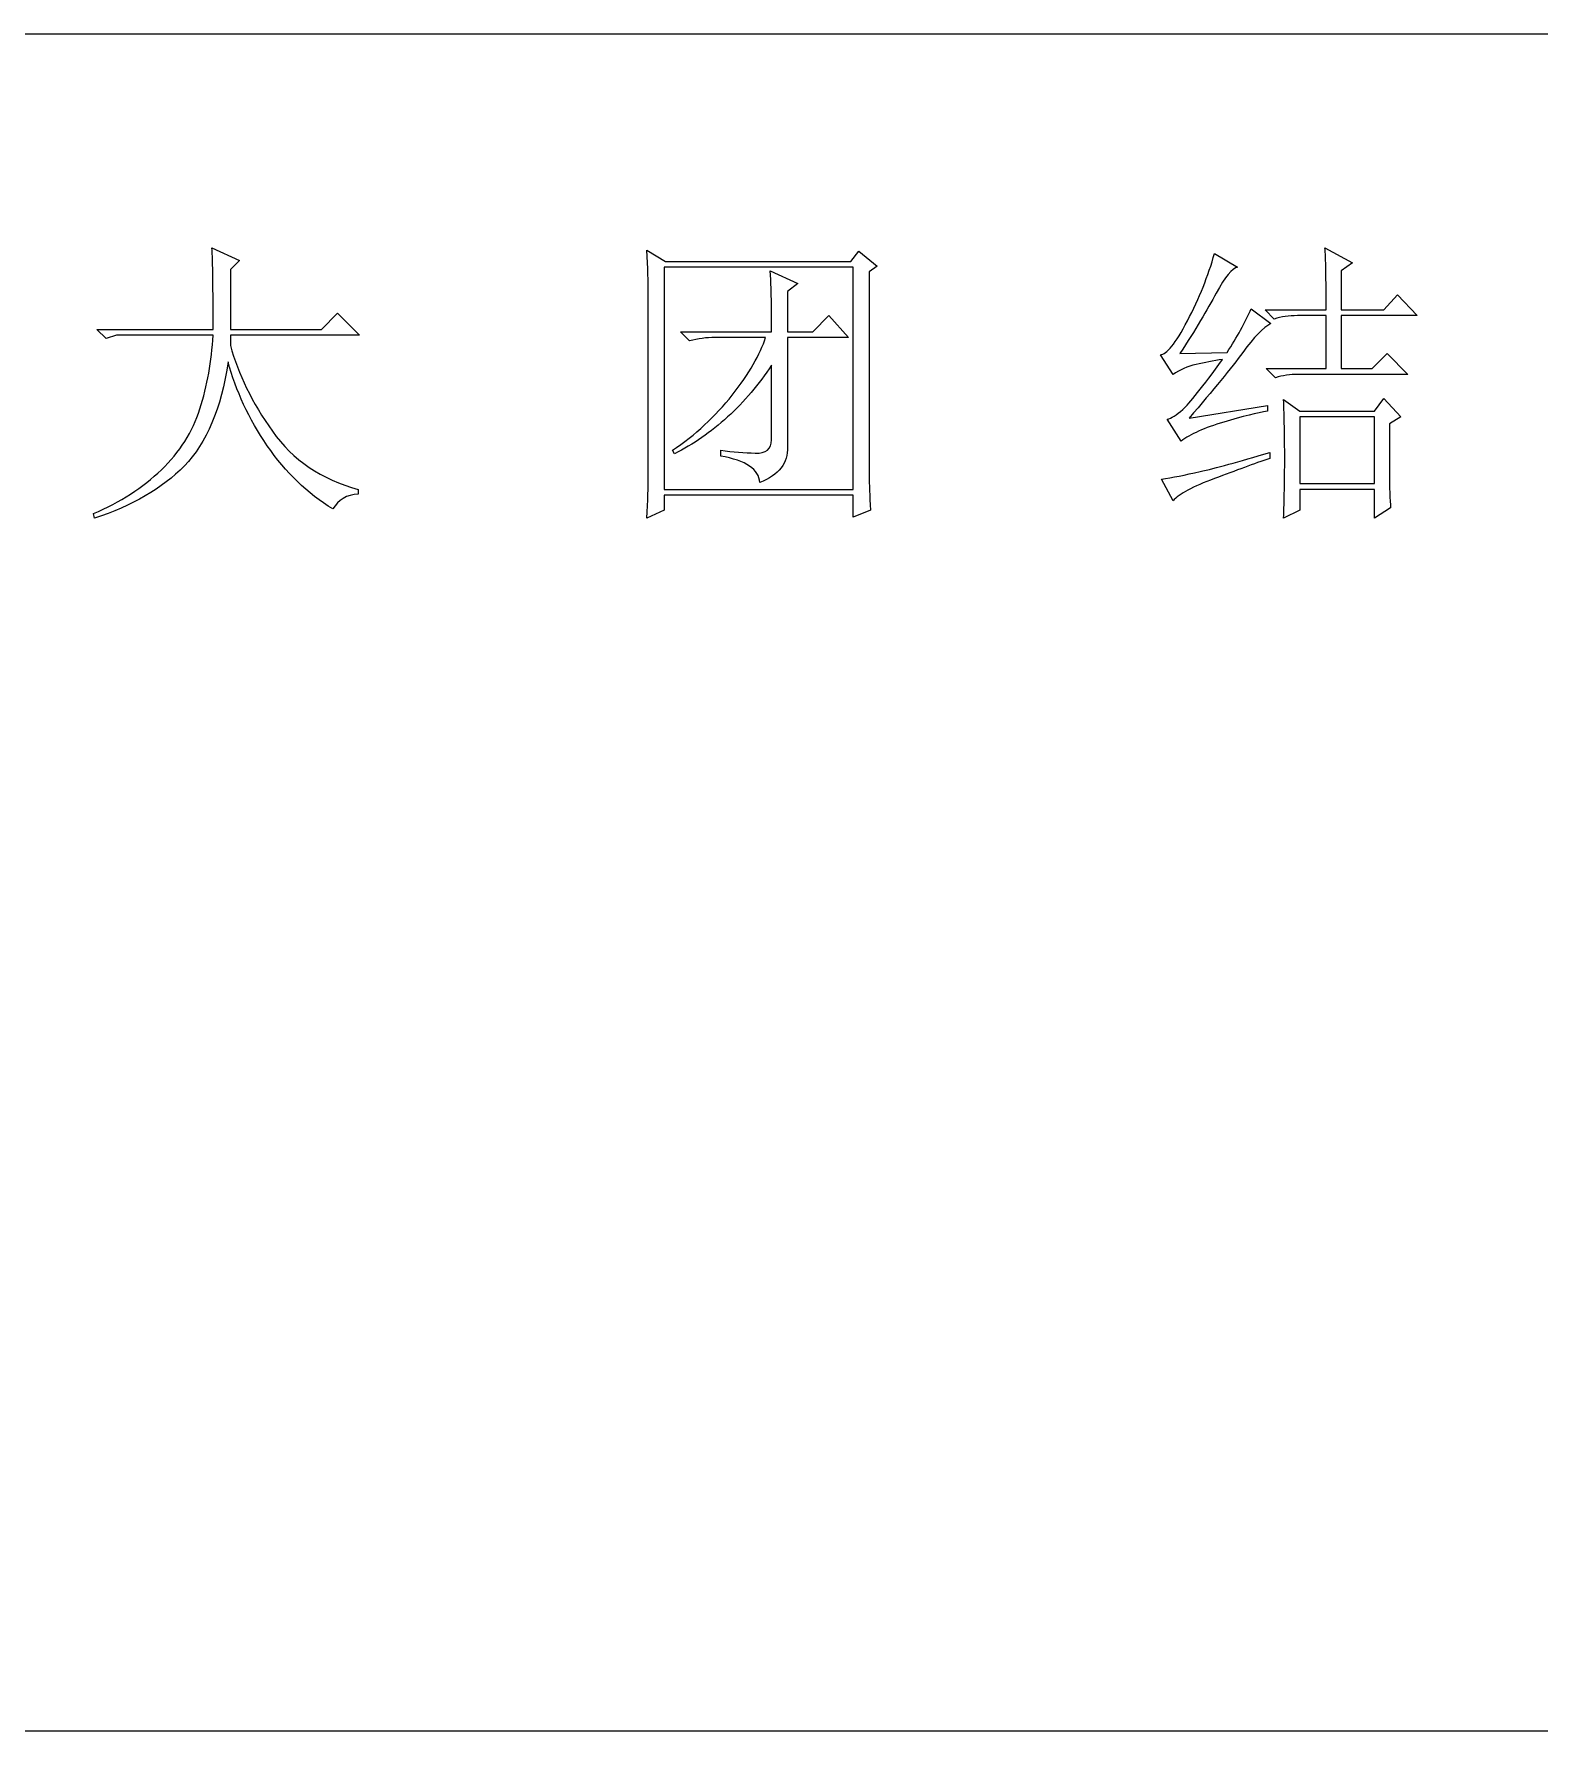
# Model space of a CAD drawing. Header units: centimetres. Extents: x -51 to 100, y -24 to 30.
# Drawn here: x 4.171 to 5.393, y -12.447 to -11.067 of the extents above; entities that cross this region are included whole.
import ezdxf

# ---------------------------------------------------------------- set-up
doc = ezdxf.new("R2010")
doc.units = ezdxf.units.CM
doc.header["$MEASUREMENT"] = 0

msp = doc.modelspace()

# ---------------------------------------------------------------- linework, layer by layer
at = {"color": 1, "lineweight": 9}
msp.add_open_spline([(1.78827, -12.44651), (1.78827, -12.44651), (11.44343, -12.44651), (11.44343, -12.44651), (11.44343, -12.44651), (11.44343, -12.44651), (11.44343, -11.06723), (11.44343, -11.06723), (11.44343, -11.06723), (11.44343, -11.06723), (1.78827, -11.06723), (1.78827, -11.06723), (1.78827, -11.06723), (1.78827, -11.06723), (1.78827, -12.44651), (1.78827, -12.44651)], degree=3, knots=[0, 0, 0, 0, 0.2, 0.2, 0.2, 0.2, 0.4, 0.4, 0.4, 0.4, 0.6, 0.6, 0.6, 0.6, 1, 1, 1, 1], dxfattribs=at)
at = {"color": 1}
for points, knots in [([(4.31612, -11.3074), (4.31612, -11.3074), (4.22166, -11.3074), (4.22166, -11.3074), (4.22166, -11.3074), (4.22166, -11.3074), (4.22916, -11.31486), (4.22916, -11.31486), (4.22916, -11.31486), (4.22916, -11.31486), (4.23754, -11.31207), (4.23754, -11.31207), (4.23754, -11.31207), (4.23754, -11.31207), (4.31612, -11.31207), (4.31612, -11.31207), (4.31612, -11.31207), (4.31489, -11.33326), (4.31129, -11.35322), (4.30539, -11.37194), (4.30539, -11.37194), (4.29944, -11.39065), (4.28902, -11.40718), (4.27406, -11.4215), (4.27406, -11.4215), (4.25909, -11.43583), (4.24069, -11.44768), (4.21886, -11.45706), (4.21886, -11.45706), (4.21886, -11.45706), (4.21978, -11.46078), (4.21978, -11.46078), (4.21978, -11.46078), (4.25035, -11.4508), (4.27466, -11.43663), (4.29274, -11.41823), (4.29274, -11.41823), (4.31082, -11.39983), (4.32267, -11.37162), (4.3283, -11.33358), (4.3283, -11.33358), (4.33452, -11.35729), (4.34514, -11.38004), (4.3601, -11.40187), (4.3601, -11.40187), (4.37507, -11.4237), (4.39283, -11.44082), (4.41342, -11.45331), (4.41342, -11.45331), (4.41777, -11.44581), (4.42464, -11.44178), (4.43398, -11.44114), (4.43398, -11.44114), (4.43398, -11.44114), (4.43398, -11.43739), (4.43398, -11.43739), (4.43398, -11.43739), (4.40404, -11.42929), (4.38082, -11.41356), (4.36429, -11.39017), (4.36429, -11.39017), (4.34777, -11.36679), (4.3364, -11.34356), (4.33017, -11.32049), (4.33017, -11.32049), (4.33017, -11.32049), (4.33017, -11.31207), (4.33017, -11.31207), (4.33017, -11.31207), (4.33017, -11.31207), (4.43494, -11.31207), (4.43494, -11.31207), (4.43494, -11.31207), (4.43494, -11.31207), (4.41714, -11.29427), (4.41714, -11.29427), (4.41714, -11.29427), (4.41714, -11.29427), (4.40404, -11.3074), (4.40404, -11.3074), (4.40404, -11.3074), (4.40404, -11.3074), (4.33017, -11.3074), (4.33017, -11.3074), (4.33017, -11.3074), (4.33017, -11.3074), (4.33017, -11.25875), (4.33017, -11.25875), (4.33017, -11.25875), (4.33017, -11.25875), (4.33763, -11.25125), (4.33763, -11.25125), (4.33763, -11.25125), (4.33763, -11.25125), (4.31521, -11.24099), (4.31521, -11.24099), (4.31521, -11.24099), (4.3158, -11.25221), (4.31612, -11.27432), (4.31612, -11.3074)], [0, 0, 0, 0, 0.0384615, 0.0384615, 0.0384615, 0.0384615, 0.0769231, 0.0769231, 0.0769231, 0.0769231, 0.1153846, 0.1153846, 0.1153846, 0.1153846, 0.1538462, 0.1538462, 0.1538462, 0.1538462, 0.1923077, 0.1923077, 0.1923077, 0.1923077, 0.2307692, 0.2307692, 0.2307692, 0.2307692, 0.2692308, 0.2692308, 0.2692308, 0.2692308, 0.3076923, 0.3076923, 0.3076923, 0.3076923, 0.3461538, 0.3461538, 0.3461538, 0.3461538, 0.3846154, 0.3846154, 0.3846154, 0.3846154, 0.4230769, 0.4230769, 0.4230769, 0.4230769, 0.4615385, 0.4615385, 0.4615385, 0.4615385, 0.5, 0.5, 0.5, 0.5, 0.5384615, 0.5384615, 0.5384615, 0.5384615, 0.5769231, 0.5769231, 0.5769231, 0.5769231, 0.6153846, 0.6153846, 0.6153846, 0.6153846, 0.6538462, 0.6538462, 0.6538462, 0.6538462, 0.6923077, 0.6923077, 0.6923077, 0.6923077, 0.7307692, 0.7307692, 0.7307692, 0.7307692, 0.7692308, 0.7692308, 0.7692308, 0.7692308, 0.8076923, 0.8076923, 0.8076923, 0.8076923, 0.8461538, 0.8461538, 0.8461538, 0.8461538, 0.8846154, 0.8846154, 0.8846154, 0.8846154, 0.9230769, 0.9230769, 0.9230769, 0.9230769, 1, 1, 1, 1]), ([(5.22029, -11.29148), (5.22029, -11.29148), (5.17072, -11.29148), (5.17072, -11.29148), (5.17072, -11.29148), (5.17072, -11.29148), (5.17818, -11.29898), (5.17818, -11.29898), (5.17818, -11.29898), (5.18381, -11.2971), (5.19004, -11.29615), (5.1969, -11.29615), (5.1969, -11.29615), (5.1969, -11.29615), (5.22029, -11.29615), (5.22029, -11.29615), (5.22029, -11.29615), (5.22029, -11.29615), (5.22029, -11.33917), (5.22029, -11.33917), (5.22029, -11.33917), (5.22029, -11.33917), (5.17164, -11.33917), (5.17164, -11.33917), (5.17164, -11.33917), (5.17164, -11.33917), (5.17914, -11.34667), (5.17914, -11.34667), (5.17914, -11.34667), (5.18473, -11.3448), (5.19099, -11.34388), (5.19782, -11.34388), (5.19782, -11.34388), (5.19782, -11.34388), (5.2867, -11.34388), (5.2867, -11.34388), (5.2867, -11.34388), (5.2867, -11.34388), (5.26986, -11.32704), (5.26986, -11.32704), (5.26986, -11.32704), (5.26986, -11.32704), (5.25768, -11.33917), (5.25768, -11.33917), (5.25768, -11.33917), (5.25768, -11.33917), (5.23246, -11.33917), (5.23246, -11.33917), (5.23246, -11.33917), (5.23246, -11.33917), (5.23246, -11.29615), (5.23246, -11.29615), (5.23246, -11.29615), (5.23246, -11.29615), (5.29416, -11.29615), (5.29416, -11.29615), (5.29416, -11.29615), (5.29416, -11.29615), (5.27828, -11.2793), (5.27828, -11.2793), (5.27828, -11.2793), (5.27828, -11.2793), (5.26706, -11.29148), (5.26706, -11.29148), (5.26706, -11.29148), (5.26706, -11.29148), (5.23246, -11.29148), (5.23246, -11.29148), (5.23246, -11.29148), (5.23246, -11.29148), (5.23246, -11.25967), (5.23246, -11.25967), (5.23246, -11.25967), (5.23246, -11.25967), (5.2418, -11.25312), (5.2418, -11.25312), (5.2418, -11.25312), (5.2418, -11.25312), (5.21933, -11.24099), (5.21933, -11.24099), (5.21933, -11.24099), (5.21997, -11.24909), (5.22029, -11.26593), (5.22029, -11.29148)], [0, 0, 0, 0, 0.0454545, 0.0454545, 0.0454545, 0.0454545, 0.0909091, 0.0909091, 0.0909091, 0.0909091, 0.1363636, 0.1363636, 0.1363636, 0.1363636, 0.1818182, 0.1818182, 0.1818182, 0.1818182, 0.2272727, 0.2272727, 0.2272727, 0.2272727, 0.2727273, 0.2727273, 0.2727273, 0.2727273, 0.3181818, 0.3181818, 0.3181818, 0.3181818, 0.3636364, 0.3636364, 0.3636364, 0.3636364, 0.4090909, 0.4090909, 0.4090909, 0.4090909, 0.4545455, 0.4545455, 0.4545455, 0.4545455, 0.5, 0.5, 0.5, 0.5, 0.5454545, 0.5454545, 0.5454545, 0.5454545, 0.5909091, 0.5909091, 0.5909091, 0.5909091, 0.6363636, 0.6363636, 0.6363636, 0.6363636, 0.6818182, 0.6818182, 0.6818182, 0.6818182, 0.7272727, 0.7272727, 0.7272727, 0.7272727, 0.7727273, 0.7727273, 0.7727273, 0.7727273, 0.8181818, 0.8181818, 0.8181818, 0.8181818, 0.8636364, 0.8636364, 0.8636364, 0.8636364, 0.9090909, 0.9090909, 0.9090909, 0.9090909, 1, 1, 1, 1]), ([(4.66857, -11.24283), (4.66921, -11.25719), (4.66953, -11.26905), (4.66953, -11.27839), (4.66953, -11.27839), (4.66953, -11.27839), (4.66953, -11.42713), (4.66953, -11.42713), (4.66953, -11.42713), (4.66953, -11.43523), (4.66921, -11.44645), (4.66857, -11.46078), (4.66857, -11.46078), (4.66857, -11.46078), (4.68262, -11.45423), (4.68262, -11.45423), (4.68262, -11.45423), (4.68262, -11.45423), (4.68262, -11.4421), (4.68262, -11.4421), (4.68262, -11.4421), (4.68262, -11.4421), (4.83603, -11.4421), (4.83603, -11.4421), (4.83603, -11.4421), (4.83603, -11.4421), (4.83603, -11.45986), (4.83603, -11.45986), (4.83603, -11.45986), (4.83603, -11.45986), (4.85004, -11.45423), (4.85004, -11.45423), (4.85004, -11.45423), (4.84944, -11.44238), (4.84912, -11.43304), (4.84912, -11.42617), (4.84912, -11.42617), (4.84912, -11.42617), (4.84912, -11.26063), (4.84912, -11.26063), (4.84912, -11.26063), (4.84912, -11.26063), (4.85567, -11.25596), (4.85567, -11.25596), (4.85567, -11.25596), (4.85567, -11.25596), (4.8407, -11.24378), (4.8407, -11.24378), (4.8407, -11.24378), (4.8407, -11.24378), (4.83416, -11.25221), (4.83416, -11.25221), (4.83416, -11.25221), (4.83416, -11.25221), (4.68354, -11.25221), (4.68354, -11.25221), (4.68354, -11.25221), (4.68354, -11.25221), (4.66857, -11.24283), (4.66857, -11.24283)], [0, 0, 0, 0, 0.0625, 0.0625, 0.0625, 0.0625, 0.125, 0.125, 0.125, 0.125, 0.1875, 0.1875, 0.1875, 0.1875, 0.25, 0.25, 0.25, 0.25, 0.3125, 0.3125, 0.3125, 0.3125, 0.375, 0.375, 0.375, 0.375, 0.4375, 0.4375, 0.4375, 0.4375, 0.5, 0.5, 0.5, 0.5, 0.5625, 0.5625, 0.5625, 0.5625, 0.625, 0.625, 0.625, 0.625, 0.6875, 0.6875, 0.6875, 0.6875, 0.75, 0.75, 0.75, 0.75, 0.8125, 0.8125, 0.8125, 0.8125, 0.875, 0.875, 0.875, 0.875, 1, 1, 1, 1]), ([(5.10898, -11.3794), (5.12893, -11.35633), (5.14342, -11.33857), (5.15248, -11.32608), (5.15248, -11.32608), (5.1615, -11.31363), (5.16916, -11.30584), (5.17539, -11.30269), (5.17539, -11.30269), (5.17539, -11.30269), (5.15947, -11.29056), (5.15947, -11.29056), (5.15947, -11.29056), (5.15448, -11.30177), (5.14793, -11.31363), (5.13983, -11.32608), (5.13983, -11.32608), (5.13983, -11.32608), (5.10148, -11.32704), (5.10148, -11.32704), (5.10148, -11.32704), (5.11397, -11.30768), (5.12379, -11.29132), (5.13097, -11.27791), (5.13097, -11.27791), (5.13811, -11.2645), (5.1439, -11.25751), (5.14825, -11.25688), (5.14825, -11.25688), (5.14825, -11.25688), (5.12953, -11.24566), (5.12953, -11.24566), (5.12953, -11.24566), (5.12454, -11.26374), (5.11724, -11.28198), (5.10758, -11.30038), (5.10758, -11.30038), (5.09788, -11.31878), (5.09058, -11.32795), (5.08559, -11.32795), (5.08559, -11.32795), (5.08559, -11.32795), (5.09589, -11.34388), (5.09589, -11.34388), (5.09589, -11.34388), (5.10148, -11.34013), (5.10774, -11.33749), (5.11457, -11.3359), (5.11457, -11.3359), (5.12143, -11.33434), (5.12861, -11.33294), (5.13612, -11.33171), (5.13612, -11.33171), (5.11987, -11.35414), (5.10914, -11.36771), (5.10383, -11.37241), (5.10383, -11.37241), (5.09852, -11.37708), (5.09433, -11.37972), (5.09122, -11.38036), (5.09122, -11.38036), (5.09122, -11.38036), (5.10243, -11.39812), (5.10243, -11.39812), (5.10243, -11.39812), (5.1099, -11.39249), (5.12143, -11.38738), (5.13704, -11.38267), (5.13704, -11.38267), (5.15264, -11.378), (5.16445, -11.37505), (5.1726, -11.37381), (5.1726, -11.37381), (5.1726, -11.37381), (5.1726, -11.3691), (5.1726, -11.3691), (5.1726, -11.3691), (5.1726, -11.3691), (5.10898, -11.3794), (5.10898, -11.3794)], [0, 0, 0, 0, 0.047619, 0.047619, 0.047619, 0.047619, 0.0952381, 0.0952381, 0.0952381, 0.0952381, 0.1428571, 0.1428571, 0.1428571, 0.1428571, 0.1904762, 0.1904762, 0.1904762, 0.1904762, 0.2380952, 0.2380952, 0.2380952, 0.2380952, 0.2857143, 0.2857143, 0.2857143, 0.2857143, 0.3333333, 0.3333333, 0.3333333, 0.3333333, 0.3809524, 0.3809524, 0.3809524, 0.3809524, 0.4285714, 0.4285714, 0.4285714, 0.4285714, 0.4761905, 0.4761905, 0.4761905, 0.4761905, 0.5238095, 0.5238095, 0.5238095, 0.5238095, 0.5714286, 0.5714286, 0.5714286, 0.5714286, 0.6190476, 0.6190476, 0.6190476, 0.6190476, 0.6666667, 0.6666667, 0.6666667, 0.6666667, 0.7142857, 0.7142857, 0.7142857, 0.7142857, 0.7619048, 0.7619048, 0.7619048, 0.7619048, 0.8095238, 0.8095238, 0.8095238, 0.8095238, 0.8571429, 0.8571429, 0.8571429, 0.8571429, 0.9047619, 0.9047619, 0.9047619, 0.9047619, 1, 1, 1, 1]), ([(4.68262, -11.25688), (4.68262, -11.25688), (4.83603, -11.25688), (4.83603, -11.25688), (4.83603, -11.25688), (4.83603, -11.25688), (4.83603, -11.43739), (4.83603, -11.43739), (4.83603, -11.43739), (4.83603, -11.43739), (4.68262, -11.43739), (4.68262, -11.43739), (4.68262, -11.43739), (4.68262, -11.43739), (4.68262, -11.25688), (4.68262, -11.25688)], [0, 0, 0, 0, 0.2, 0.2, 0.2, 0.2, 0.4, 0.4, 0.4, 0.4, 0.6, 0.6, 0.6, 0.6, 1, 1, 1, 1]), ([(4.76962, -11.28589), (4.76962, -11.28589), (4.76962, -11.30924), (4.76962, -11.30924), (4.76962, -11.30924), (4.76962, -11.30924), (4.69571, -11.30924), (4.69571, -11.30924), (4.69571, -11.30924), (4.69571, -11.30924), (4.70321, -11.31674), (4.70321, -11.31674), (4.70321, -11.31674), (4.71008, -11.31486), (4.7169, -11.31395), (4.72377, -11.31395), (4.72377, -11.31395), (4.72377, -11.31395), (4.76495, -11.31395), (4.76495, -11.31395), (4.76495, -11.31395), (4.76056, -11.32764), (4.75154, -11.34324), (4.73781, -11.36072), (4.73781, -11.36072), (4.72409, -11.37816), (4.70788, -11.39313), (4.68916, -11.40562), (4.68916, -11.40562), (4.68916, -11.40562), (4.69104, -11.40841), (4.69104, -11.40841), (4.69104, -11.40841), (4.70601, -11.40091), (4.72033, -11.39093), (4.73406, -11.37848), (4.73406, -11.37848), (4.74779, -11.36599), (4.75965, -11.35198), (4.76962, -11.33638), (4.76962, -11.33638), (4.76962, -11.33638), (4.76962, -11.3972), (4.76962, -11.3972), (4.76962, -11.3972), (4.76962, -11.40466), (4.76523, -11.40825), (4.75653, -11.40793), (4.75653, -11.40793), (4.74779, -11.40762), (4.73841, -11.40686), (4.72844, -11.40562), (4.72844, -11.40562), (4.72844, -11.40562), (4.72844, -11.41029), (4.72844, -11.41029), (4.72844, -11.41029), (4.74903, -11.414), (4.75965, -11.42118), (4.76024, -11.4318), (4.76024, -11.4318), (4.77585, -11.42557), (4.78331, -11.41588), (4.78271, -11.40279), (4.78271, -11.40279), (4.78271, -11.40279), (4.78271, -11.31395), (4.78271, -11.31395), (4.78271, -11.31395), (4.78271, -11.31395), (4.83228, -11.31395), (4.83228, -11.31395), (4.83228, -11.31395), (4.83228, -11.31395), (4.8164, -11.29615), (4.8164, -11.29615), (4.8164, -11.29615), (4.8164, -11.29615), (4.80327, -11.30924), (4.80327, -11.30924), (4.80327, -11.30924), (4.80327, -11.30924), (4.78271, -11.30924), (4.78271, -11.30924), (4.78271, -11.30924), (4.78271, -11.30924), (4.78271, -11.27651), (4.78271, -11.27651), (4.78271, -11.27651), (4.78271, -11.27651), (4.79113, -11.26997), (4.79113, -11.26997), (4.79113, -11.26997), (4.79113, -11.26997), (4.76866, -11.25967), (4.76866, -11.25967), (4.76866, -11.25967), (4.7693, -11.26965), (4.76962, -11.27839), (4.76962, -11.28589)], [0, 0, 0, 0, 0.0384615, 0.0384615, 0.0384615, 0.0384615, 0.0769231, 0.0769231, 0.0769231, 0.0769231, 0.1153846, 0.1153846, 0.1153846, 0.1153846, 0.1538462, 0.1538462, 0.1538462, 0.1538462, 0.1923077, 0.1923077, 0.1923077, 0.1923077, 0.2307692, 0.2307692, 0.2307692, 0.2307692, 0.2692308, 0.2692308, 0.2692308, 0.2692308, 0.3076923, 0.3076923, 0.3076923, 0.3076923, 0.3461538, 0.3461538, 0.3461538, 0.3461538, 0.3846154, 0.3846154, 0.3846154, 0.3846154, 0.4230769, 0.4230769, 0.4230769, 0.4230769, 0.4615385, 0.4615385, 0.4615385, 0.4615385, 0.5, 0.5, 0.5, 0.5, 0.5384615, 0.5384615, 0.5384615, 0.5384615, 0.5769231, 0.5769231, 0.5769231, 0.5769231, 0.6153846, 0.6153846, 0.6153846, 0.6153846, 0.6538462, 0.6538462, 0.6538462, 0.6538462, 0.6923077, 0.6923077, 0.6923077, 0.6923077, 0.7307692, 0.7307692, 0.7307692, 0.7307692, 0.7692308, 0.7692308, 0.7692308, 0.7692308, 0.8076923, 0.8076923, 0.8076923, 0.8076923, 0.8461538, 0.8461538, 0.8461538, 0.8461538, 0.8846154, 0.8846154, 0.8846154, 0.8846154, 0.9230769, 0.9230769, 0.9230769, 0.9230769, 1, 1, 1, 1]), ([(5.18569, -11.46078), (5.18569, -11.46078), (5.19878, -11.45423), (5.19878, -11.45423), (5.19878, -11.45423), (5.19878, -11.45423), (5.19878, -11.43739), (5.19878, -11.43739), (5.19878, -11.43739), (5.19878, -11.43739), (5.25956, -11.43739), (5.25956, -11.43739), (5.25956, -11.43739), (5.25956, -11.43739), (5.25956, -11.46078), (5.25956, -11.46078), (5.25956, -11.46078), (5.25956, -11.46078), (5.27265, -11.45235), (5.27265, -11.45235), (5.27265, -11.45235), (5.27205, -11.44613), (5.27173, -11.43615), (5.27173, -11.42242), (5.27173, -11.42242), (5.27173, -11.42242), (5.27173, -11.38407), (5.27173, -11.38407), (5.27173, -11.38407), (5.27173, -11.38407), (5.28107, -11.37848), (5.28107, -11.37848), (5.28107, -11.37848), (5.28107, -11.37848), (5.26706, -11.36351), (5.26706, -11.36351), (5.26706, -11.36351), (5.26706, -11.36351), (5.25956, -11.37381), (5.25956, -11.37381), (5.25956, -11.37381), (5.25956, -11.37381), (5.19878, -11.37381), (5.19878, -11.37381), (5.19878, -11.37381), (5.19878, -11.37381), (5.18569, -11.36443), (5.18569, -11.36443), (5.18569, -11.36443), (5.18628, -11.37816), (5.1866, -11.39405), (5.1866, -11.41216), (5.1866, -11.41216), (5.1866, -11.43024), (5.18628, -11.44645), (5.18569, -11.46078)], [0, 0, 0, 0, 0.0666667, 0.0666667, 0.0666667, 0.0666667, 0.1333333, 0.1333333, 0.1333333, 0.1333333, 0.2, 0.2, 0.2, 0.2, 0.2666667, 0.2666667, 0.2666667, 0.2666667, 0.3333333, 0.3333333, 0.3333333, 0.3333333, 0.4, 0.4, 0.4, 0.4, 0.4666667, 0.4666667, 0.4666667, 0.4666667, 0.5333333, 0.5333333, 0.5333333, 0.5333333, 0.6, 0.6, 0.6, 0.6, 0.6666667, 0.6666667, 0.6666667, 0.6666667, 0.7333333, 0.7333333, 0.7333333, 0.7333333, 0.8, 0.8, 0.8, 0.8, 0.8666667, 0.8666667, 0.8666667, 0.8666667, 1, 1, 1, 1]), ([(5.19878, -11.37848), (5.19878, -11.37848), (5.25956, -11.37848), (5.25956, -11.37848), (5.25956, -11.37848), (5.25956, -11.37848), (5.25956, -11.43272), (5.25956, -11.43272), (5.25956, -11.43272), (5.25956, -11.43272), (5.19878, -11.43272), (5.19878, -11.43272), (5.19878, -11.43272), (5.19878, -11.43272), (5.19878, -11.37848), (5.19878, -11.37848)], [0, 0, 0, 0, 0.2, 0.2, 0.2, 0.2, 0.4, 0.4, 0.4, 0.4, 0.6, 0.6, 0.6, 0.6, 1, 1, 1, 1]), ([(5.09589, -11.44677), (5.10088, -11.44114), (5.11209, -11.43507), (5.12953, -11.42853), (5.12953, -11.42853), (5.14701, -11.42198), (5.16198, -11.41652), (5.17443, -11.41216), (5.17443, -11.41216), (5.17443, -11.41216), (5.17443, -11.40746), (5.17443, -11.40746), (5.17443, -11.40746), (5.14889, -11.41496), (5.13001, -11.42011), (5.11784, -11.4229), (5.11784, -11.4229), (5.10571, -11.42569), (5.09525, -11.42773), (5.08651, -11.42897), (5.08651, -11.42897), (5.08651, -11.42897), (5.09589, -11.44677), (5.09589, -11.44677)], [0, 0, 0, 0, 0.1428571, 0.1428571, 0.1428571, 0.1428571, 0.2857143, 0.2857143, 0.2857143, 0.2857143, 0.4285714, 0.4285714, 0.4285714, 0.4285714, 0.5714286, 0.5714286, 0.5714286, 0.5714286, 0.7142857, 0.7142857, 0.7142857, 0.7142857, 1, 1, 1, 1])]:
    msp.add_open_spline(points, degree=3, knots=knots, dxfattribs=at)

doc.saveas('drawing.dxf')
